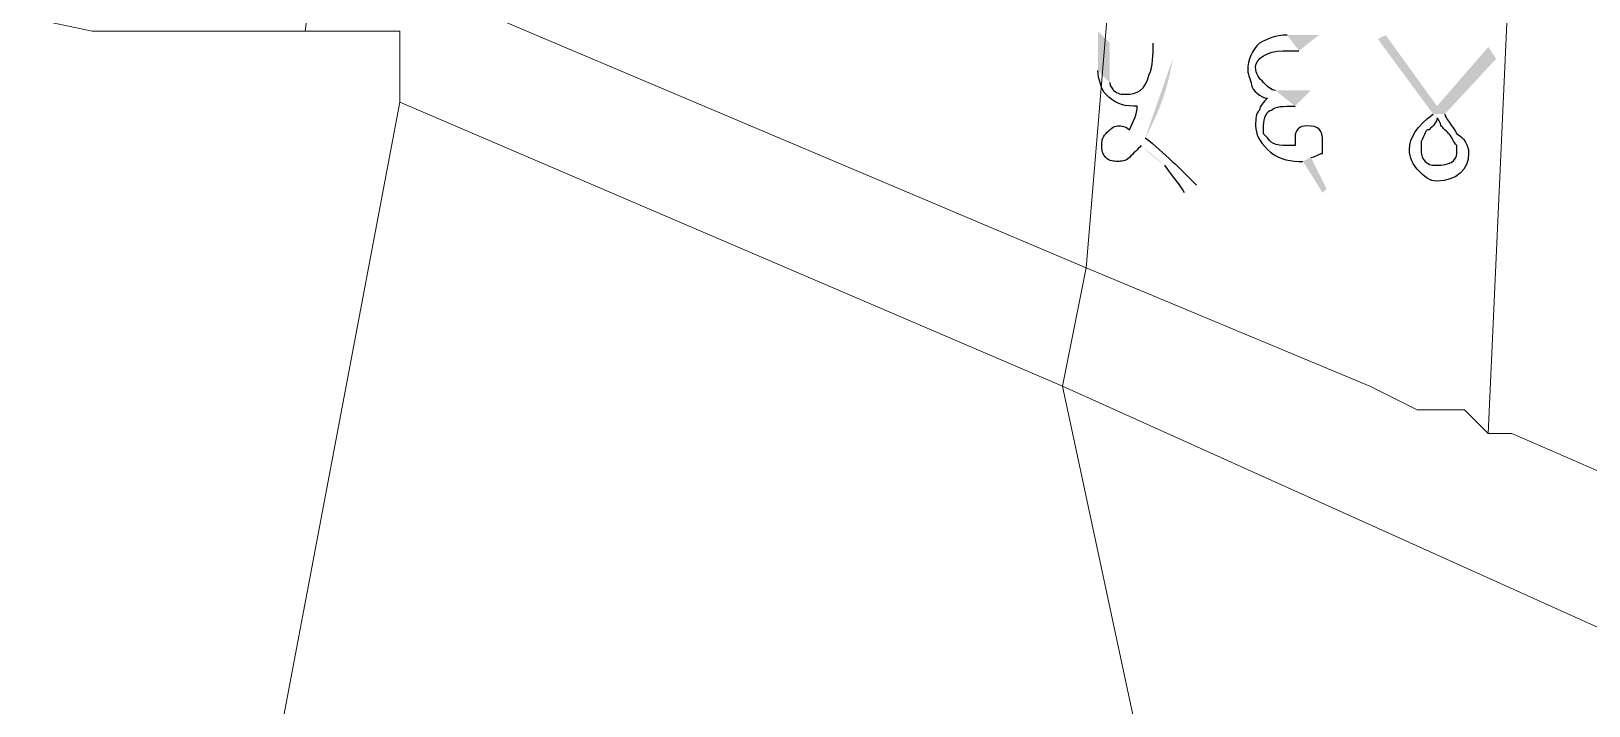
# Model space of a CAD drawing. Header units: metres. Extents: x 345912 to 349030, y 3061206 to 3061792.
# Drawn here: x 346923.57 to 346943.63, y 3061339.86 to 3061348.55 of the extents above; entities that cross this region are included whole.
import ezdxf

# ---------------------------------------------------------------- set-up
doc = ezdxf.new("R2010")
doc.units = ezdxf.units.M
doc.header["$MEASUREMENT"] = 0
doc.layers.add('PDF4_Geometry', color=7, linetype='Continuous')
doc.layers.add('PDF4_Solid Fills', color=7, linetype='Continuous')

msp = doc.modelspace()

# ---------------------------------------------------------------- hatches: boundary and pattern name
at = {"layer": 'PDF4_Solid Fills', "transparency": 33554559}
h = msp.add_hatch(color=256, dxfattribs=at)
h.paths.add_polyline_path([(346938.01788, 3061348.39763), (346938.27188, 3061348.19443)], flags=0)
h.paths.add_polyline_path([(346937.91628, 3061347.17843, 0.08894398), (346938.27188, 3061348.19443)], flags=0)
h.paths.add_polyline_path([(346938.57668, 3061346.56883), (346938.42428, 3061346.46723)], flags=0)
h.paths.add_polyline_path([(346937.86548, 3061347.07683, 0.05142114), (346938.17028, 3061346.82283)], flags=0)
h.paths.add_polyline_path([(346937.30668, 3061348.04203), (346937.30668, 3061348.55003), (346937.45908, 3061348.39763), (346937.45908, 3061347.88963)], flags=0)
h.paths.add_polyline_path([(346939.89748, 3061348.29603), (346940.15148, 3061348.49923), (346939.74508, 3061348.49923)], flags=0)
h.paths.add_polyline_path([(346939.94828, 3061346.87363), (346940.20228, 3061346.46723), (346940.25308, 3061346.51803), (346940.04988, 3061346.92443)], flags=0)
h.paths.add_polyline_path([(346939.84668, 3061347.58483), (346940.04988, 3061347.78803), (346939.59268, 3061347.78803)], flags=0)
h.paths.add_polyline_path([(346941.62468, 3061347.48323), (346940.91348, 3061348.44843), (346941.01508, 3061348.49923), (346941.67548, 3061347.58483), (346942.33588, 3061348.34683), (346942.43748, 3061348.19443), (346941.77708, 3061347.48323)], flags=0)

# ---------------------------------------------------------------- linework, layer by layer
at = {"layer": 'PDF4_Geometry', "lineweight": 9}
for points in [[(346937.76387, 3061350.98844), (346937.45908, 3061349.15963), (346937.15427, 3061345.50203), (346929.22948, 3061348.85483), (346929.83908, 3061356.77963), (346931.05827, 3061357.99884), (346931.66788, 3061358.30363), (346934.41107, 3061359.21803), (346937.15427, 3061359.52284), (346937.15427, 3061353.42683)], [(346937.76387, 3061350.98844), (346937.45908, 3061349.15963), (346937.15427, 3061345.50203), (346929.22948, 3061348.85483), (346929.83908, 3061356.77963), (346931.05827, 3061357.99884), (346931.66788, 3061358.30363), (346934.41107, 3061359.21803), (346937.15427, 3061359.52284), (346937.15427, 3061353.42683)], [(346937.15427, 3061345.50203), (346936.84948, 3061343.97803), (346928.31508, 3061347.63564), (346928.31508, 3061348.55004), (346927.09587, 3061348.55004), (346927.70547, 3061353.42683), (346929.83908, 3061356.77963), (346929.22948, 3061348.85483)], [(346937.15427, 3061345.50203), (346936.84948, 3061343.97803), (346928.31508, 3061347.63564), (346928.31508, 3061348.55004), (346927.09587, 3061348.55004), (346927.70547, 3061353.42683), (346929.83908, 3061356.77963), (346929.22948, 3061348.85483)], [(346942.64068, 3061350.07403), (346942.33587, 3061343.36844), (346942.03107, 3061343.67322), (346941.42147, 3061343.67322), (346940.81188, 3061343.97803), (346937.15427, 3061345.50203), (346937.45908, 3061349.15963), (346937.76387, 3061350.98844), (346941.11669, 3061350.37884), (346941.72628, 3061350.37884), (346942.33587, 3061350.07403)], [(346942.64068, 3061350.07403), (346942.33587, 3061343.36844), (346942.03107, 3061343.67322), (346941.42147, 3061343.67322), (346940.81188, 3061343.97803), (346937.15427, 3061345.50203), (346937.45908, 3061349.15963), (346937.76387, 3061350.98844), (346941.11669, 3061350.37884), (346941.72628, 3061350.37884), (346942.33587, 3061350.07403)], [(346924.35267, 3061348.55004), (346927.09587, 3061348.55004), (346928.31508, 3061348.55004), (346928.31508, 3061347.63564), (346926.18147, 3061336.35803), (346925.26707, 3061332.39564), (346917.64707, 3061332.09083), (346916.12308, 3061331.78602), (346910.94147, 3061331.48124), (346906.36948, 3061332.09083), (346907.89348, 3061339.40602), (346910.33188, 3061344.89243), (346914.29427, 3061350.68363)], [(346924.35267, 3061348.55004), (346927.09587, 3061348.55004), (346928.31508, 3061348.55004), (346928.31508, 3061347.63564), (346926.18147, 3061336.35803), (346925.26707, 3061332.39564), (346917.64707, 3061332.09083), (346916.12308, 3061331.78602), (346910.94147, 3061331.48124), (346906.36948, 3061332.09083), (346907.89348, 3061339.40602), (346910.33188, 3061344.89243), (346914.29427, 3061350.68363)], [(346950.26068, 3061348.85483), (346949.65107, 3061340.32042), (346942.64068, 3061343.36844), (346942.33587, 3061343.36844), (346942.64068, 3061350.07403), (346942.94547, 3061350.07403), (346949.04147, 3061349.15963)], [(346950.26068, 3061348.85483), (346949.65107, 3061340.32042), (346942.64068, 3061343.36844), (346942.33587, 3061343.36844), (346942.64068, 3061350.07403), (346942.94547, 3061350.07403), (346949.04147, 3061349.15963)], [(346936.84948, 3061343.97803), (346937.76387, 3061339.71083), (346937.76387, 3061339.40602), (346936.54468, 3061330.26203), (346932.58228, 3061331.17643), (346925.26707, 3061332.39564), (346926.18147, 3061336.35803), (346928.31508, 3061347.63564)], [(346936.84948, 3061343.97803), (346937.76387, 3061339.71083), (346937.76387, 3061339.40602), (346936.54468, 3061330.26203), (346932.58228, 3061331.17643), (346925.26707, 3061332.39564), (346926.18147, 3061336.35803), (346928.31508, 3061347.63564)], [(346940.81188, 3061343.97803), (346941.42147, 3061343.67322), (346942.03107, 3061343.67322), (346942.33587, 3061343.36844), (346942.64068, 3061343.36844), (346949.65107, 3061340.32042), (346951.17508, 3061339.71083), (346949.95587, 3061333.61483), (346948.12707, 3061323.25164), (346946.29827, 3061324.16602), (346946.60308, 3061325.69004), (346949.04147, 3061338.49164), (346936.84948, 3061343.97803), (346937.15427, 3061345.50203)], [(346940.81188, 3061343.97803), (346941.42147, 3061343.67322), (346942.03107, 3061343.67322), (346942.33587, 3061343.36844), (346942.64068, 3061343.36844), (346949.65107, 3061340.32042), (346951.17508, 3061339.71083), (346949.95587, 3061333.61483), (346948.12707, 3061323.25164), (346946.29827, 3061324.16602), (346946.60308, 3061325.69004), (346949.04147, 3061338.49164), (346936.84948, 3061343.97803), (346937.15427, 3061345.50203)], [(346946.60308, 3061325.69004), (346943.55508, 3061327.82363), (346937.76387, 3061329.95724), (346939.59267, 3061338.79643), (346937.76387, 3061339.40602), (346937.76387, 3061339.71083), (346936.84948, 3061343.97803), (346949.04147, 3061338.49164)], [(346946.60308, 3061325.69004), (346943.55508, 3061327.82363), (346937.76387, 3061329.95724), (346939.59267, 3061338.79643), (346937.76387, 3061339.40602), (346937.76387, 3061339.71083), (346936.84948, 3061343.97803), (346949.04147, 3061338.49164)]]:
    msp.add_lwpolyline(points, close=True, dxfattribs=at)
at = {"layer": 'PDF4_Geometry', "lineweight": 25}
for points in [[(346937.96708, 3061347.99123), (346938.01788, 3061348.09283), (346938.01788, 3061348.24523), (346938.01788, 3061348.39763)], [(346939.38948, 3061348.39763), (346939.28788, 3061348.29603), (346939.23708, 3061348.19443), (346939.23708, 3061348.04203)], [(346939.74508, 3061348.49923), (346939.59268, 3061348.49923), (346939.49108, 3061348.44843), (346939.38948, 3061348.39763)], [(346939.33868, 3061348.09283), (346939.33868, 3061348.19443), (346939.49108, 3061348.29603), (346939.69428, 3061348.29603)], [(346939.69428, 3061348.29603), (346939.74508, 3061348.29603), (346939.79588, 3061348.29603), (346939.79588, 3061348.29603)], [(346939.79588, 3061348.29603), (346939.84668, 3061348.29603), (346939.89748, 3061348.29603), (346939.89748, 3061348.29603)], [(346937.40828, 3061347.73723), (346937.35748, 3061347.78803), (346937.30668, 3061347.94043), (346937.30668, 3061348.04203)], [(346937.66228, 3061347.73723), (346937.81468, 3061347.73723), (346937.91628, 3061347.78803), (346937.96708, 3061347.99123)], [(346939.23708, 3061348.04203), (346939.23708, 3061347.99123), (346939.28788, 3061347.88963), (346939.28788, 3061347.83883)], [(346939.44028, 3061347.88963), (346939.38948, 3061347.94043), (346939.33868, 3061347.99123), (346939.33868, 3061348.09283)], [(346937.76388, 3061347.58483), (346937.61148, 3061347.58483), (346937.50988, 3061347.63563), (346937.40828, 3061347.73723)], [(346937.45908, 3061347.88963), (346937.45908, 3061347.83883), (346937.50988, 3061347.78803), (346937.50988, 3061347.78803)], [(346937.50988, 3061347.78803), (346937.56068, 3061347.73723), (346937.61148, 3061347.73723), (346937.66228, 3061347.73723)], [(346939.28788, 3061347.83883), (346939.33868, 3061347.73723), (346939.44028, 3061347.68643), (346939.49108, 3061347.68643)], [(346939.59268, 3061347.78803), (346939.54188, 3061347.78803), (346939.49108, 3061347.83883), (346939.44028, 3061347.88963)], [(346937.71308, 3061347.28003), (346937.76388, 3061347.38163), (346937.81468, 3061347.48323), (346937.81468, 3061347.58483)], [(346937.81468, 3061347.58483), (346937.81468, 3061347.58483), (346937.76388, 3061347.58483), (346937.76388, 3061347.58483)], [(346939.38948, 3061347.53403), (346939.33868, 3061347.48323), (346939.33868, 3061347.43243), (346939.33868, 3061347.33083)], [(346939.49108, 3061347.68643), (346939.44028, 3061347.63563), (346939.38948, 3061347.58483), (346939.38948, 3061347.53403)], [(346939.44028, 3061347.33083), (346939.44028, 3061347.43243), (346939.49108, 3061347.53403), (346939.54188, 3061347.53403)], [(346939.54188, 3061347.53403), (346939.59268, 3061347.58483), (346939.69428, 3061347.58483), (346939.84668, 3061347.58483)], [(346937.40828, 3061347.22923), (346937.45908, 3061347.28003), (346937.50988, 3061347.33083), (346937.56068, 3061347.33083)], [(346937.56068, 3061347.33083), (346937.61148, 3061347.33083), (346937.66228, 3061347.33083), (346937.71308, 3061347.28003)], [(346939.33868, 3061347.33083), (346939.33868, 3061347.22923), (346939.38948, 3061347.12763), (346939.49108, 3061347.02603)], [(346939.44028, 3061347.22923), (346939.44028, 3061347.28003), (346939.44028, 3061347.33083), (346939.44028, 3061347.33083)], [(346939.99908, 3061347.33083), (346939.89748, 3061347.33083), (346939.84668, 3061347.28003), (346939.84668, 3061347.17843)], [(346940.20228, 3061347.12763), (346940.20228, 3061347.28003), (346940.15148, 3061347.33083), (346939.99908, 3061347.33083)], [(346941.31988, 3061347.02603), (346941.31988, 3061347.17843), (346941.42148, 3061347.33083), (346941.62468, 3061347.48323)], [(346941.67548, 3061347.43243), (346941.67548, 3061347.38163), (346941.62468, 3061347.33083), (346941.57388, 3061347.28003)], [(346941.72628, 3061347.33083), (346941.72628, 3061347.33083), (346941.72628, 3061347.38163), (346941.67548, 3061347.43243)], [(346941.82788, 3061347.22923), (346941.82788, 3061347.22923), (346941.77708, 3061347.28003), (346941.72628, 3061347.33083)], [(346941.77708, 3061347.48323), (346941.77708, 3061347.43243), (346941.87868, 3061347.33083), (346941.92948, 3061347.22923)], [(346937.35748, 3061347.07683), (346937.35748, 3061347.12763), (346937.35748, 3061347.17843), (346937.40828, 3061347.22923)], [(346937.91628, 3061347.17843), (346938.17028, 3061346.97523), (346938.37348, 3061346.77203), (346938.57668, 3061346.56883)], [(346939.49108, 3061347.17843), (346939.49108, 3061347.17843), (346939.49108, 3061347.17843), (346939.44028, 3061347.22923)], [(346939.79588, 3061347.07683), (346939.64348, 3061347.07683), (346939.54188, 3061347.07683), (346939.49108, 3061347.17843)], [(346939.84668, 3061347.17843), (346939.84668, 3061347.12763), (346939.84668, 3061347.12763), (346939.84668, 3061347.12763)], [(346939.84668, 3061347.12763), (346939.84668, 3061347.07683), (346939.84668, 3061347.07683), (346939.84668, 3061347.07683)], [(346940.20228, 3061346.97523), (346940.20228, 3061347.02603), (346940.20228, 3061347.07683), (346940.20228, 3061347.12763)], [(346941.57388, 3061347.28003), (346941.52308, 3061347.28003), (346941.52308, 3061347.22923), (346941.47228, 3061347.12763)], [(346941.47228, 3061347.12763), (346941.47228, 3061347.12763), (346941.47228, 3061347.07683), (346941.47228, 3061347.02603)], [(346941.92948, 3061347.07683), (346941.87868, 3061347.12763), (346941.87868, 3061347.17843), (346941.82788, 3061347.22923)], [(346941.92948, 3061347.22923), (346942.03108, 3061347.17843), (346942.08188, 3061347.07683), (346942.08188, 3061346.97523)], [(346937.40828, 3061346.92443), (346937.35748, 3061346.97523), (346937.35748, 3061347.02603), (346937.35748, 3061347.07683)], [(346937.56068, 3061346.87363), (346937.50988, 3061346.87363), (346937.45908, 3061346.87363), (346937.40828, 3061346.92443)], [(346937.71308, 3061346.92443), (346937.66228, 3061346.87363), (346937.61148, 3061346.87363), (346937.56068, 3061346.87363)], [(346937.86548, 3061347.07683), (346937.81468, 3061347.02603), (346937.76388, 3061346.97523), (346937.71308, 3061346.92443)], [(346939.49108, 3061347.02603), (346939.59268, 3061346.92443), (346939.74508, 3061346.87363), (346939.89748, 3061346.87363)], [(346939.84668, 3061347.07683), (346939.84668, 3061347.07683), (346939.84668, 3061347.07683), (346939.79588, 3061347.07683)], [(346940.04988, 3061346.92443), (346940.10068, 3061346.92443), (346940.15148, 3061346.97523), (346940.20228, 3061346.97523)], [(346941.42148, 3061346.77203), (346941.37068, 3061346.82283), (346941.31988, 3061346.92443), (346941.31988, 3061347.02603)], [(346941.47228, 3061347.02603), (346941.47228, 3061346.97523), (346941.47228, 3061346.92443), (346941.52308, 3061346.87363)], [(346941.67548, 3061346.82283), (346941.82788, 3061346.82283), (346941.92948, 3061346.87363), (346941.92948, 3061346.97523)], [(346942.08188, 3061346.97523), (346942.08188, 3061346.77203), (346941.92948, 3061346.61963), (346941.67548, 3061346.61963)], [(346941.92948, 3061346.97523), (346941.92948, 3061347.02603), (346941.92948, 3061347.02603), (346941.92948, 3061347.07683)], [(346938.42428, 3061346.46723), (346938.37348, 3061346.56883), (346938.27188, 3061346.67043), (346938.17028, 3061346.82283)], [(346939.89748, 3061346.87363), (346939.89748, 3061346.87363), (346939.94828, 3061346.87363), (346939.94828, 3061346.87363)], [(346941.67548, 3061346.61963), (346941.57388, 3061346.61963), (346941.52308, 3061346.67043), (346941.42148, 3061346.77203)], [(346941.52308, 3061346.87363), (346941.57388, 3061346.82283), (346941.62468, 3061346.82283), (346941.67548, 3061346.82283)]]:
    msp.add_open_spline(points, degree=3, dxfattribs=at)

doc.saveas('drawing.dxf')
